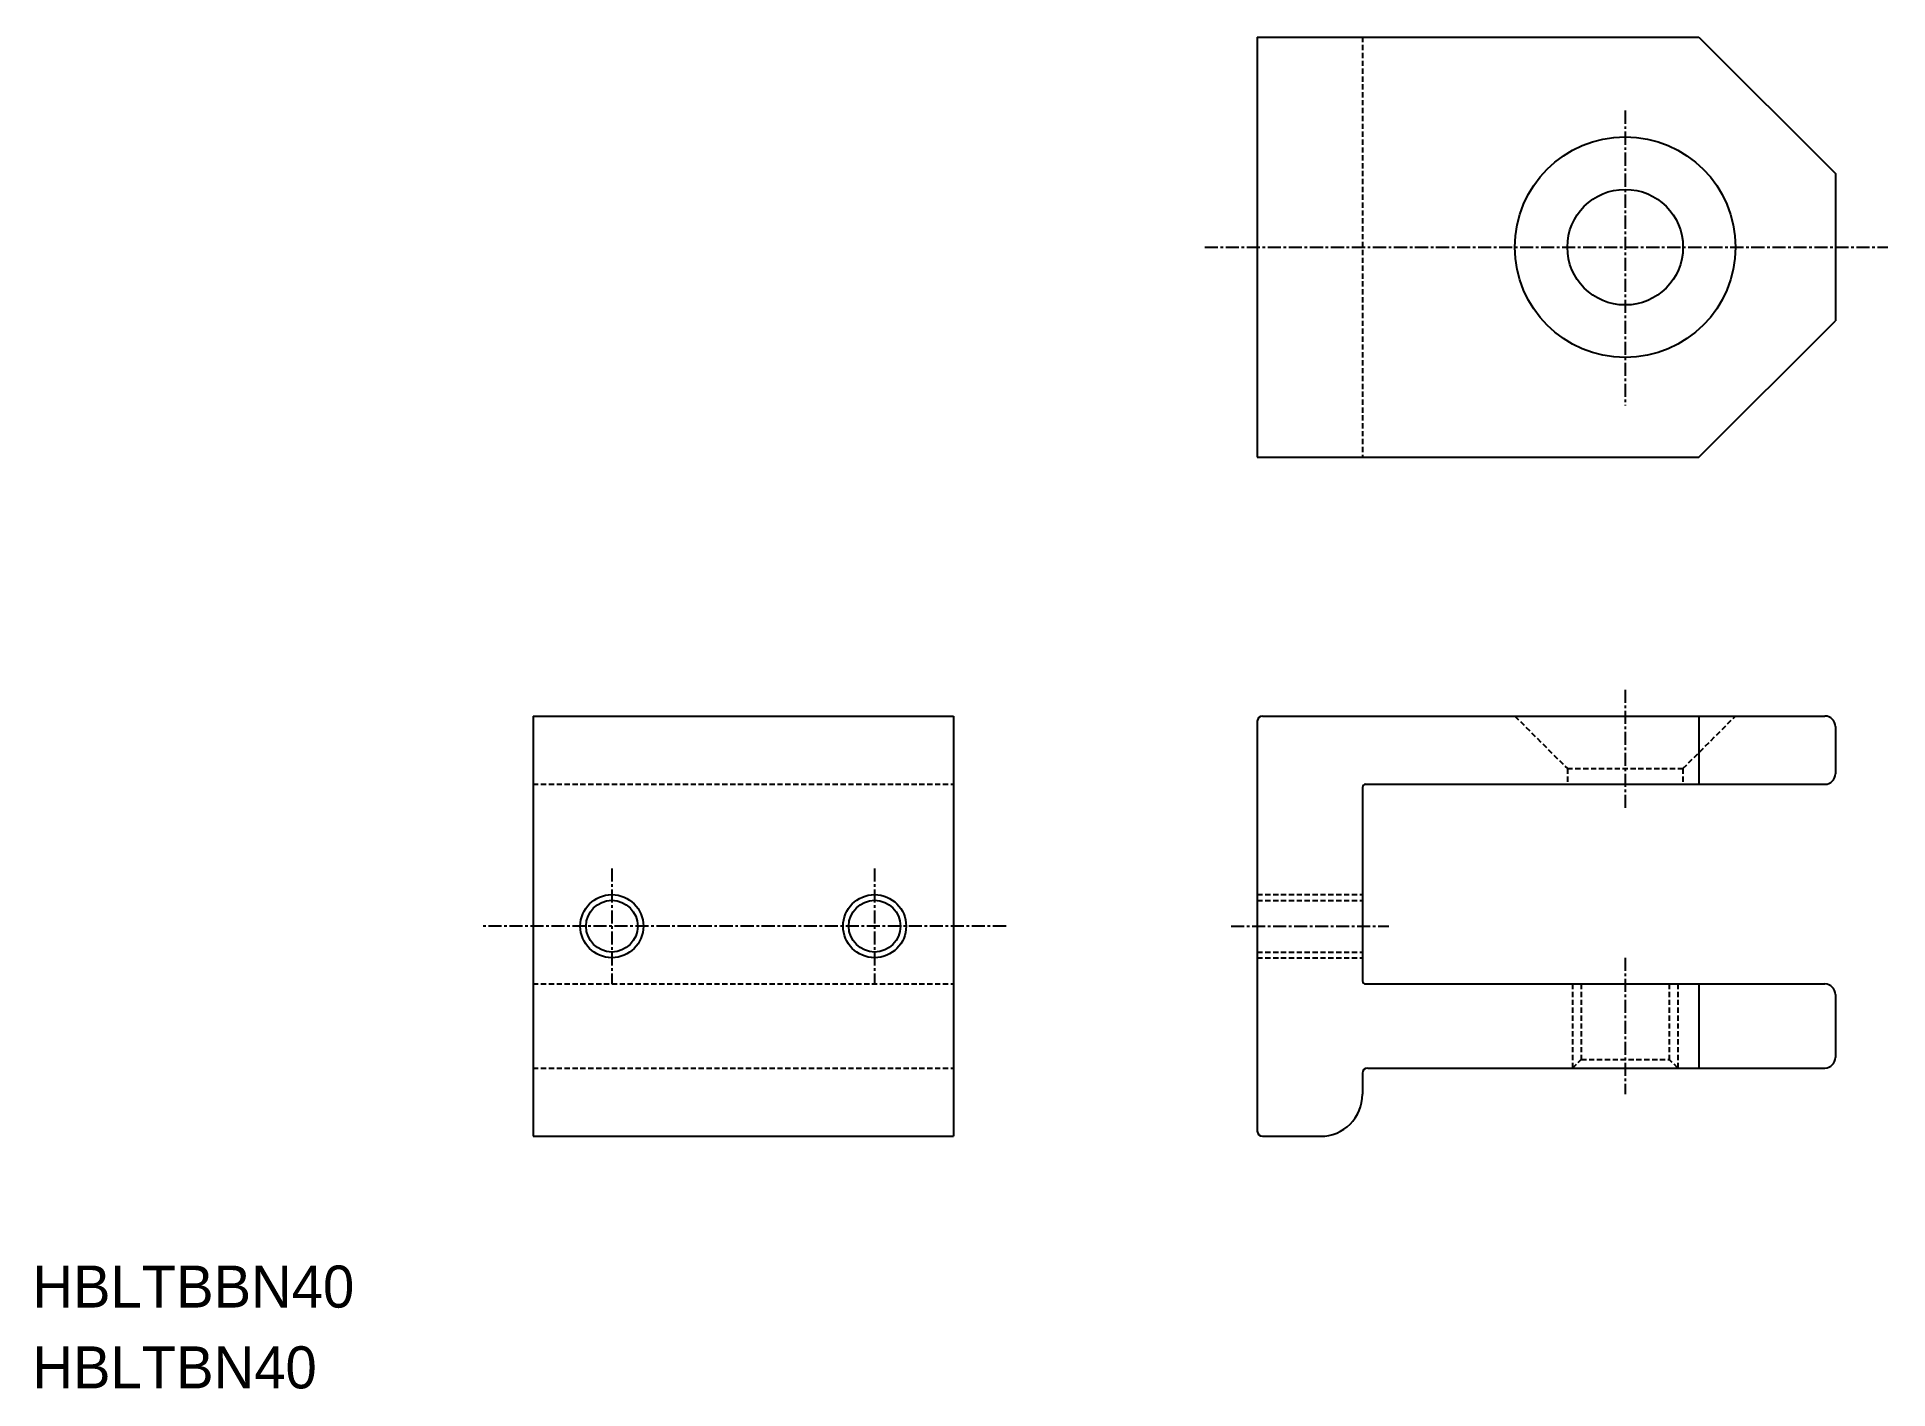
# Model space of a CAD drawing. Extents: x 0 to 177, y 0 to 129.
import ezdxf

# ---------------------------------------------------------------- set-up
doc = ezdxf.new("R2010")
doc.units = 0
doc.linetypes.add('CENTER', pattern=[2, 1.25, -0.25, 0.25, -0.25])
doc.linetypes.add('DASHED', pattern=[0.75, 0.5, -0.25])
doc.layers.get('0').update_dxf_attribs({"linetype": 'CONTINUOUS'})
doc.layers.add('CENTER', color=1, linetype='CENTER')

msp = doc.modelspace()

# ---------------------------------------------------------------- linework, layer by layer
at = {"color": 7, "linetype": 'CONTINUOUS'}
for p, q in [((116.54, 128.61), (116.54, 88.61)), ((116.54, 128.61), (158.54, 128.61)), ((158.54, 128.61), (171.54, 115.61)), ((171.54, 115.61), (171.54, 101.61)), ((158.54, 88.61), (171.54, 101.61)), ((116.54, 88.61), (158.54, 88.61)), ((47.63, 63.99), (47.63, 23.99)), ((47.63, 63.99), (87.63, 63.99)), ((87.63, 63.99), (87.63, 23.99)), ((116.54, 63.49), (116.54, 24.49)), ((117.04, 63.99), (170.54, 63.99)), ((158.54, 63.99), (158.54, 57.49)), ((171.54, 62.99), (171.54, 58.49)), ((126.54, 57.19), (126.54, 38.79)), ((126.84, 57.49), (170.54, 57.49)), ((126.84, 38.49), (170.54, 38.49)), ((158.54, 38.49), (158.54, 30.49)), ((171.54, 37.49), (171.54, 31.49)), ((126.54, 29.99), (126.54, 27.99)), ((127.04, 30.49), (170.54, 30.49)), ((47.63, 23.99), (87.63, 23.99)), ((117.04, 23.99), (122.54, 23.99))]:
    msp.add_line(p, q, dxfattribs=at)
at = {"color": 3, "linetype": 'DASHED'}
for p, q in [((126.54, 128.61), (126.54, 88.61)), ((141.04, 63.99), (146.04, 58.99)), ((157.04, 58.99), (162.04, 63.99)), ((146.04, 58.99), (157.04, 58.99)), ((146.04, 58.99), (146.04, 57.49)), ((157.04, 58.99), (157.04, 57.49)), ((47.63, 57.49), (87.63, 57.49)), ((116.54, 46.99), (126.54, 46.99)), ((116.54, 46.44), (126.54, 46.44)), ((116.54, 41.53), (126.54, 41.53)), ((116.54, 40.99), (126.54, 40.99)), ((47.63, 38.49), (87.63, 38.49)), ((146.54, 38.49), (146.54, 30.49)), ((147.35, 38.49), (147.35, 31.29)), ((155.73, 38.49), (155.73, 31.29)), ((156.54, 38.49), (156.54, 30.49)), ((47.63, 30.49), (87.63, 30.49)), ((146.54, 30.49), (147.35, 31.29)), ((147.35, 31.29), (155.73, 31.29)), ((156.54, 30.49), (155.73, 31.29))]:
    msp.add_line(p, q, dxfattribs=at)
at = {"color": 7, "linetype": 'CONTINUOUS'}
for centre, radius in [((151.54, 108.61), 10.5), ((151.54, 108.61), 5.5), ((55.13, 43.99), 3), ((80.13, 43.99), 3)]:
    msp.add_circle(centre, radius, dxfattribs=at)
at = {"color": 3, "linetype": 'CONTINUOUS'}
for centre in [(55.13, 43.99), (80.13, 43.99)]:
    msp.add_circle(centre, 2.46, dxfattribs=at)
at = {"color": 7, "linetype": 'CONTINUOUS'}
for centre, radius, start, end in [((117.04, 63.49), 0.5, 90, 180), ((170.54, 62.99), 1, 0, 90), ((170.54, 58.49), 1, 270, 0), ((126.84, 57.19), 0.3, 90, 180), ((126.84, 38.79), 0.3, 180, 270), ((170.54, 37.49), 1, 0, 90), ((127.04, 29.99), 0.5, 90, 180), ((170.54, 31.49), 1, 270, 0), ((122.54, 27.99), 4, 270, 0), ((117.04, 24.49), 0.5, 180, 270)]:
    msp.add_arc(centre, radius, start, end, dxfattribs=at)
at = {"layer": 'CENTER', "color": 1, "linetype": 'CENTER'}
for p, q in [((151.54, 121.61), (151.54, 93.54)), ((111.54, 108.61), (176.54, 108.61)), ((151.54, 66.49), (151.54, 54.99)), ((55.13, 49.49), (55.13, 38.49)), ((80.13, 49.49), (80.13, 38.49)), ((92.63, 43.99), (42.63, 43.99)), ((114.04, 43.99), (129.04, 43.99)), ((151.54, 40.99), (151.54, 27.99))]:
    msp.add_line(p, q, dxfattribs=at)

# ---------------------------------------------------------------- texts
at = {"color": 7, "linetype": 'CONTINUOUS'}
for s, p in [('HBLTBBN40', (0, 7.69)), ('HBLTBN40', (0, 0))]:
    msp.add_text(s, height=4, dxfattribs=at).set_placement(p)

doc.saveas('drawing.dxf')
